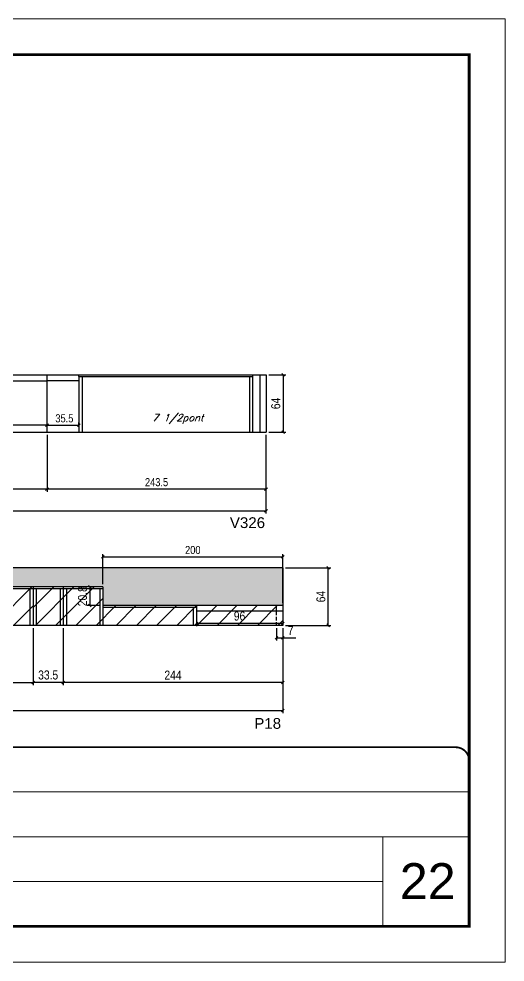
# Model space of a CAD drawing. Extents: x 137137 to 143418, y 10464 to 34486.
# Drawn here: x 139680 to 140221, y 27693 to 28743 of the extents above; entities that cross this region are included whole.
import ezdxf

# ---------------------------------------------------------------- set-up
doc = ezdxf.new("R2010")
doc.units = 0
for name, pattern in [('CONTINUO', [0]), ('DASHED', [0.75, 0.5, -0.25]), ('HIDDEN', [0.375, 0.25, -0.125])]:
    doc.linetypes.add(name, pattern=pattern)
for name, color, linetype in [('5', 5, 'Continuous'), ('COTA', 241, 'Continuous'), ('Painéis', 200, 'Continuous'), ('SARR_2.2x7', 40, 'Continuous'), ('SARR_3.5x7', 81, 'Continuous'), ('texto', 7, 'Continuous')]:
    doc.layers.add(name, color=color, linetype=linetype)
for name, color, linetype, lineweight in [('CARIMBO', 255, 'Continuous', 9), ('Escoras', 2, 'Continuous', 25), ('Folhas', 255, 'Continuous', 9), ('Hachura', 251, 'Continuous', 9), ('SARRAFO DE PRESSAO', 251, 'DASHED', 9)]:
    doc.layers.add(name, color=color, linetype=linetype, lineweight=lineweight)
doc.styles.add('ARIAL', font='arial.ttf')
doc.styles.add('COTA TECNICA', font='techl___.ttf', dxfattribs={"height": 10})
doc.styles.add('COTA TECNICA-50', font='techl___.ttf', dxfattribs={"height": 9})
doc.styles.add('Romans', font='romans.shx')
doc.styles.get("Standard").update_dxf_attribs({"font": 'arial.ttf'})
doc.dimstyles.new('COTA PAINEL-50', dxfattribs={"dimtxt": 9, "dimasz": 3, "dimexe": 3, "dimexo": 3, "dimgap": 3, "dimtad": 1, "dimdec": 1, "dimzin": 12, "dimdsep": 46, "dimtxsty": 'COTA TECNICA-50', "dimblk1": 'OBLIQUE', "dimblk2": 'OBLIQUE', "dimsah": 1, "dimcen": 0.9, "dimclrd": 4, "dimclre": 4, "dimclrt": 240, "dimadec": 1, "dimazin": 3, "dimtfac": 1, "dimtdec": 1, "dimtmove": 0, "dimatfit": 3, "dimfxl": 1, "dimtolj": 1, "dimtzin": 12, "dimarcsym": 0})
doc.dimstyles.new('PAINEL', dxfattribs={"dimtxt": 10, "dimasz": 3, "dimexe": 3, "dimexo": 3, "dimgap": 3, "dimtad": 1, "dimdec": 1, "dimzin": 12, "dimdsep": 46, "dimtxsty": 'COTA TECNICA', "dimblk1": 'OBLIQUE', "dimblk2": 'OBLIQUE', "dimsah": 1, "dimcen": 0.9, "dimclrd": 4, "dimclre": 4, "dimclrt": 240, "dimadec": 1, "dimazin": 3, "dimtfac": 1, "dimtdec": 1, "dimtmove": 0, "dimatfit": 3, "dimfxl": 1, "dimtolj": 1, "dimtzin": 12, "dimarcsym": 0})

# ---------------------------------------------------------------- blocks, each defined once
blk = doc.blocks.new('9999999999')
at = {"color": 30, "linetype": 'CONTINUO'}
for p, q in [((98564.6, 34379.6), (99584, 34379.6)), ((98564.6, 34329.8), (99488, 34329.8)), ((99584, 34329.8), (99488, 34329.8)), ((99488, 34329.8), (99488, 34230.2)), ((98564.6, 34280), (99488, 34280))]:
    blk.add_line(p, q, dxfattribs=at)
at = {"color": 30, "linetype": 'CONTINUO', "const_width": 2}
blk.add_lwpolyline([(99584, 34230.2), (99584, 34414.4, 0.414214), (99569, 34429.4), (98229, 34429.4, 0.414214), (98214, 34414.4), (98214, 34245.2, 0.414214), (98229, 34230.2), (99584, 34230.2)], format="xyb", dxfattribs=at)
at = {"layer": 'Folhas'}
blk.add_lwpolyline([(98139, 34190.2), (99624, 34190.2), (99624, 35240.2), (98139, 35240.2)], close=True, dxfattribs=at)
at = {"layer": 'Folhas', "color": 30, "const_width": 3}
blk.add_lwpolyline([(98214, 34230.2), (99584, 34230.2), (99584, 35200.2), (98214, 35200.2)], close=True, dxfattribs=at)
blk = doc.blocks.new('_Oblique')
at = {"color": 0, "linetype": 'ByBlock', "lineweight": -2}
blk.add_line((-0.5, -0.5), (0.5, 0.5), dxfattribs=at)
blk = doc.blocks.new('*D858')
at = {"layer": 'COTA', "color": 4, "linetype": 'ByBlock', "lineweight": -2, "transparency": 16777216}
for p, q in [((139729.5, 28064.8), (139729.5, 28001.3)), ((139973.5, 28064.8), (139973.5, 28001.3)), ((139973.5, 28004.3), (139729.5, 28004.3))]:
    blk.add_line(p, q, dxfattribs=at)
at = {"layer": 'Defpoints', "color": 0, "linetype": 'ByBlock', "transparency": 16777216}
for p in [(139729.5, 28067.8), (139973.5, 28067.8), (139729.5, 28004.3)]:
    blk.add_point(p, dxfattribs=at)
at = {"layer": 'COTA', "color": 4, "linetype": 'ByBlock', "lineweight": -2, "transparency": 16777216, "xscale": 3, "yscale": 3, "zscale": 3, "rotation": 180}
blk.add_blockref('_Oblique', (139729.5, 28004.3), dxfattribs=at)
at = {"layer": 'COTA', "color": 4, "linetype": 'ByBlock', "lineweight": -2, "transparency": 16777216, "xscale": 3, "yscale": 3, "zscale": 3}
blk.add_blockref('_Oblique', (139973.5, 28004.3), dxfattribs=at)
at = {"layer": 'COTA', "color": 240, "linetype": 'ByBlock', "transparency": 16777216, "insert": (139851.5, 28012.4), "char_height": 10, "attachment_point": 5, "style": 'COTA TECNICA'}
blk.add_mtext('\\A1;244', dxfattribs=at)
blk = doc.blocks.new('*D807')
at = {"layer": 'COTA', "color": 4, "linetype": 'ByBlock', "lineweight": -2, "transparency": 16777216}
for p, q in [((139696, 28064.8), (139696, 28001.3)), ((139729.5, 28064.8), (139729.5, 28001.3)), ((139729.5, 28004.3), (139696, 28004.3))]:
    blk.add_line(p, q, dxfattribs=at)
at = {"layer": 'Defpoints', "color": 0, "linetype": 'ByBlock', "transparency": 16777216}
for p in [(139696, 28067.8), (139729.5, 28067.8), (139696, 28004.3)]:
    blk.add_point(p, dxfattribs=at)
at = {"layer": 'COTA', "color": 4, "linetype": 'ByBlock', "lineweight": -2, "transparency": 16777216, "xscale": 3, "yscale": 3, "zscale": 3, "rotation": 180}
blk.add_blockref('_Oblique', (139696, 28004.3), dxfattribs=at)
at = {"layer": 'COTA', "color": 4, "linetype": 'ByBlock', "lineweight": -2, "transparency": 16777216, "xscale": 3, "yscale": 3, "zscale": 3}
blk.add_blockref('_Oblique', (139729.5, 28004.3), dxfattribs=at)
at = {"layer": 'COTA', "color": 240, "linetype": 'ByBlock', "transparency": 16777216, "insert": (139712.7, 28012.5), "char_height": 10, "attachment_point": 5, "style": 'COTA TECNICA'}
blk.add_mtext('\\A1;33.5', dxfattribs=at)
blk = doc.blocks.new('*D859')
at = {"layer": 'COTA', "color": 4, "linetype": 'ByBlock', "lineweight": -2, "transparency": 16777216}
for p, q in [((139770.5, 28110.6), (139756.1, 28110.6)), ((139759.1, 28110.6), (139759.1, 28089.8)), ((139770.5, 28089.8), (139756.1, 28089.8))]:
    blk.add_line(p, q, dxfattribs=at)
at = {"layer": 'Defpoints', "color": 0, "linetype": 'ByBlock', "transparency": 16777216}
for p in [(139773.5, 28110.6), (139759.1, 28089.8), (139773.5, 28089.8)]:
    blk.add_point(p, dxfattribs=at)
at = {"layer": 'COTA', "color": 4, "linetype": 'ByBlock', "lineweight": -2, "transparency": 16777216, "xscale": 3, "yscale": 3, "zscale": 3}
for p, rotation in [((139759.1, 28110.6), 90), ((139759.1, 28089.8), 270)]:
    blk.add_blockref('_Oblique', p, dxfattribs=dict(at, rotation=rotation))
at = {"layer": 'COTA', "color": 240, "linetype": 'ByBlock', "transparency": 16777216, "insert": (139750.9, 28100.2), "char_height": 10, "attachment_point": 5, "rotation": 90, "style": 'COTA TECNICA'}
blk.add_mtext('\\A1;20.8', dxfattribs=at)
blk = doc.blocks.new('*D860')
at = {"layer": 'COTA', "color": 4, "linetype": 'ByBlock', "lineweight": -2, "transparency": 16777216}
for p, q in [((139877.5, 28075.8), (139877.5, 28067)), ((139973.5, 28070), (139877.5, 28070)), ((139973.5, 28071.8), (139973.5, 28073))]:
    blk.add_line(p, q, dxfattribs=at)
at = {"layer": 'Defpoints', "color": 0, "linetype": 'ByBlock', "transparency": 16777216}
for p in [(139877.5, 28078.8), (139877.5, 28070), (139973.5, 28068.8)]:
    blk.add_point(p, dxfattribs=at)
at = {"layer": 'COTA', "color": 4, "linetype": 'ByBlock', "lineweight": -2, "transparency": 16777216, "xscale": 3, "yscale": 3, "zscale": 3, "rotation": 180}
blk.add_blockref('_Oblique', (139877.5, 28070), dxfattribs=at)
at = {"layer": 'COTA', "color": 4, "linetype": 'ByBlock', "lineweight": -2, "transparency": 16777216, "xscale": 3, "yscale": 3, "zscale": 3}
blk.add_blockref('_Oblique', (139973.5, 28070), dxfattribs=at)
at = {"layer": 'COTA', "color": 240, "linetype": 'ByBlock', "transparency": 16777216, "insert": (139925.5, 28078.1), "char_height": 10, "attachment_point": 5, "style": 'COTA TECNICA'}
blk.add_mtext('\\A1;96', dxfattribs=at)
blk = doc.blocks.new('*D863')
at = {"layer": 'Defpoints', "color": 0, "linetype": 'ByBlock', "transparency": 16777216}
for p in [(139452, 28067.8), (139696, 28067.8), (139696, 28004.3)]:
    blk.add_point(p, dxfattribs=at)
at = {"layer": 'Escoras', "color": 4, "linetype": 'ByBlock', "lineweight": -2, "transparency": 16777216}
for p, q in [((139452, 28064.8), (139452, 28001.3)), ((139696, 28064.8), (139696, 28001.3)), ((139452, 28004.3), (139696, 28004.3))]:
    blk.add_line(p, q, dxfattribs=at)
at = {"layer": 'Escoras', "color": 4, "linetype": 'ByBlock', "lineweight": -2, "transparency": 16777216, "xscale": 3, "yscale": 3, "zscale": 3, "rotation": 180}
blk.add_blockref('_Oblique', (139452, 28004.3), dxfattribs=at)
at = {"layer": 'Escoras', "color": 4, "linetype": 'ByBlock', "lineweight": -2, "transparency": 16777216, "xscale": 3, "yscale": 3, "zscale": 3}
blk.add_blockref('_Oblique', (139696, 28004.3), dxfattribs=at)
at = {"layer": 'Escoras', "color": 240, "linetype": 'ByBlock', "transparency": 16777216, "insert": (139574, 28011.9), "char_height": 9, "attachment_point": 5, "style": 'COTA TECNICA-50'}
blk.add_mtext('\\A1;244', dxfattribs=at)
blk = doc.blocks.new('*D866')
at = {"layer": 'Defpoints', "color": 0, "linetype": 'ByBlock', "transparency": 16777216}
for p in [(139973.5, 28144), (139773.5, 28110.6), (139973.5, 28089.8)]:
    blk.add_point(p, dxfattribs=at)
at = {"layer": 'Escoras', "color": 4, "linetype": 'ByBlock', "lineweight": -2, "transparency": 16777216}
for p, q in [((139773.5, 28113.6), (139773.5, 28147)), ((139773.5, 28144), (139973.5, 28144)), ((139973.5, 28092.8), (139973.5, 28147))]:
    blk.add_line(p, q, dxfattribs=at)
at = {"layer": 'Escoras', "color": 4, "linetype": 'ByBlock', "lineweight": -2, "transparency": 16777216, "xscale": 3, "yscale": 3, "zscale": 3, "rotation": 180}
blk.add_blockref('_Oblique', (139773.5, 28144), dxfattribs=at)
at = {"layer": 'Escoras', "color": 4, "linetype": 'ByBlock', "lineweight": -2, "transparency": 16777216, "xscale": 3, "yscale": 3, "zscale": 3}
blk.add_blockref('_Oblique', (139973.5, 28144), dxfattribs=at)
at = {"layer": 'Escoras', "color": 240, "linetype": 'ByBlock', "transparency": 16777216, "insert": (139873.5, 28151.6), "char_height": 9, "attachment_point": 5, "style": 'COTA TECNICA-50'}
blk.add_mtext('\\A1;200', dxfattribs=at)
blk = doc.blocks.new('*D867')
at = {"layer": 'COTA', "color": 4, "linetype": 'ByBlock', "lineweight": -2, "transparency": 16777216}
for p, q in [((139966.5, 28064.8), (139966.5, 28051)), ((139973.5, 28064.8), (139973.5, 28051)), ((139966.5, 28054), (139973.5, 28054)), ((139973.5, 28054), (139988.2, 28054))]:
    blk.add_line(p, q, dxfattribs=at)
at = {"layer": 'Defpoints', "color": 0, "linetype": 'ByBlock', "transparency": 16777216}
for p in [(139966.5, 28067.8), (139973.5, 28067.8), (139973.5, 28054)]:
    blk.add_point(p, dxfattribs=at)
at = {"layer": 'COTA', "color": 4, "linetype": 'ByBlock', "lineweight": -2, "transparency": 16777216, "xscale": 3, "yscale": 3, "zscale": 3, "rotation": 180}
blk.add_blockref('_Oblique', (139966.5, 28054), dxfattribs=at)
at = {"layer": 'COTA', "color": 4, "linetype": 'ByBlock', "lineweight": -2, "transparency": 16777216, "xscale": 3, "yscale": 3, "zscale": 3}
blk.add_blockref('_Oblique', (139973.5, 28054), dxfattribs=at)
at = {"layer": 'COTA', "color": 240, "linetype": 'ByBlock', "transparency": 16777216, "insert": (139982.3, 28062.1), "char_height": 10, "attachment_point": 5, "style": 'COTA TECNICA'}
blk.add_mtext('\\A1;7', dxfattribs=at)
blk = doc.blocks.new('*D811')
at = {"layer": 'COTA', "color": 4, "linetype": 'ByBlock', "lineweight": -2, "transparency": 16777216}
for p, q in [((139957.9, 28346.8), (139977, 28346.8)), ((139974, 28346.8), (139974, 28282.8)), ((139957.9, 28282.8), (139977, 28282.8))]:
    blk.add_line(p, q, dxfattribs=at)
at = {"layer": 'Defpoints', "color": 0, "linetype": 'ByBlock', "transparency": 16777216}
for p in [(139954.9, 28346.8), (139954.9, 28282.8), (139974, 28282.8)]:
    blk.add_point(p, dxfattribs=at)
at = {"layer": 'COTA', "color": 4, "linetype": 'ByBlock', "lineweight": -2, "transparency": 16777216, "xscale": 3, "yscale": 3, "zscale": 3}
for p, rotation in [((139974, 28346.8), 90), ((139974, 28282.8), 270)]:
    blk.add_blockref('_Oblique', p, dxfattribs=dict(at, rotation=rotation))
at = {"layer": 'COTA', "color": 240, "linetype": 'ByBlock', "transparency": 16777216, "insert": (139965.8, 28314.8), "char_height": 10, "attachment_point": 5, "rotation": 90, "style": 'COTA TECNICA'}
blk.add_mtext('\\A1;64', dxfattribs=at)
blk = doc.blocks.new('*D779')
at = {"layer": 'Defpoints', "color": 0, "linetype": 'ByBlock', "transparency": 16777216}
for p in [(139711.4, 28282.8), (139954.9, 28282.8), (139711.4, 28219.4)]:
    blk.add_point(p, dxfattribs=at)
at = {"layer": 'Escoras', "color": 4, "linetype": 'ByBlock', "lineweight": -2, "transparency": 16777216}
for p, q in [((139711.4, 28279.8), (139711.4, 28216.4)), ((139954.9, 28279.8), (139954.9, 28216.4)), ((139954.9, 28219.4), (139711.4, 28219.4))]:
    blk.add_line(p, q, dxfattribs=at)
at = {"layer": 'Escoras', "color": 4, "linetype": 'ByBlock', "lineweight": -2, "transparency": 16777216, "xscale": 3, "yscale": 3, "zscale": 3, "rotation": 180}
blk.add_blockref('_Oblique', (139711.4, 28219.4), dxfattribs=at)
at = {"layer": 'Escoras', "color": 4, "linetype": 'ByBlock', "lineweight": -2, "transparency": 16777216, "xscale": 3, "yscale": 3, "zscale": 3}
blk.add_blockref('_Oblique', (139954.9, 28219.4), dxfattribs=at)
at = {"layer": 'Escoras', "color": 240, "linetype": 'ByBlock', "transparency": 16777216, "insert": (139833.2, 28227.1), "char_height": 9, "attachment_point": 5, "style": 'COTA TECNICA-50'}
blk.add_mtext('\\A1;243.5', dxfattribs=at)
blk = doc.blocks.new('*D780')
at = {"layer": 'Defpoints', "color": 0, "linetype": 'ByBlock', "transparency": 16777216}
for p in [(139606.9, 28290.5), (139711.4, 28290.5), (139606.9, 28282.8)]:
    blk.add_point(p, dxfattribs=at)
at = {"layer": 'Escoras', "color": 4, "linetype": 'ByBlock', "lineweight": -2, "transparency": 16777216}
for p, q in [((139606.9, 28285.8), (139606.9, 28293.5)), ((139711.4, 28290.5), (139606.9, 28290.5))]:
    blk.add_line(p, q, dxfattribs=at)
at = {"layer": 'Escoras', "color": 4, "linetype": 'ByBlock', "lineweight": -2, "transparency": 16777216, "xscale": 3, "yscale": 3, "zscale": 3, "rotation": 180}
blk.add_blockref('_Oblique', (139606.9, 28290.5), dxfattribs=at)
at = {"layer": 'Escoras', "color": 4, "linetype": 'ByBlock', "lineweight": -2, "transparency": 16777216, "xscale": 3, "yscale": 3, "zscale": 3}
blk.add_blockref('_Oblique', (139711.4, 28290.5), dxfattribs=at)
at = {"layer": 'Escoras', "color": 240, "linetype": 'ByBlock', "transparency": 16777216, "insert": (139659.2, 28298.1), "char_height": 9, "attachment_point": 5, "style": 'COTA TECNICA-50'}
blk.add_mtext('\\A1;104.5', dxfattribs=at)
blk = doc.blocks.new('*D834')
at = {"layer": 'Defpoints', "color": 0, "linetype": 'ByBlock', "transparency": 16777216}
for p in [(139467.4, 28282.8), (139711.4, 28282.8), (139467.4, 28219.4)]:
    blk.add_point(p, dxfattribs=at)
at = {"layer": 'Escoras', "color": 4, "linetype": 'ByBlock', "lineweight": -2, "transparency": 16777216}
for p, q in [((139467.4, 28279.8), (139467.4, 28216.4)), ((139711.4, 28279.8), (139711.4, 28216.4)), ((139711.4, 28219.4), (139467.4, 28219.4))]:
    blk.add_line(p, q, dxfattribs=at)
at = {"layer": 'Escoras', "color": 4, "linetype": 'ByBlock', "lineweight": -2, "transparency": 16777216, "xscale": 3, "yscale": 3, "zscale": 3, "rotation": 180}
blk.add_blockref('_Oblique', (139467.4, 28219.4), dxfattribs=at)
at = {"layer": 'Escoras', "color": 4, "linetype": 'ByBlock', "lineweight": -2, "transparency": 16777216, "xscale": 3, "yscale": 3, "zscale": 3}
blk.add_blockref('_Oblique', (139711.4, 28219.4), dxfattribs=at)
at = {"layer": 'Escoras', "color": 240, "linetype": 'ByBlock', "transparency": 16777216, "insert": (139589.4, 28227), "char_height": 9, "attachment_point": 5, "style": 'COTA TECNICA-50'}
blk.add_mtext('\\A1;244', dxfattribs=at)
blk = doc.blocks.new('*D836')
at = {"layer": 'Defpoints', "color": 0, "linetype": 'ByBlock', "transparency": 16777216}
for p in [(139711.4, 28290.5), (139746.9, 28290.5), (139746.9, 28285.8)]:
    blk.add_point(p, dxfattribs=at)
at = {"layer": 'Escoras', "color": 4, "linetype": 'ByBlock', "lineweight": -2, "transparency": 16777216}
for p, q in [((139711.4, 28293.5), (139711.4, 28293.5)), ((139711.4, 28290.5), (139746.9, 28290.5)), ((139746.9, 28288.8), (139746.9, 28293.5))]:
    blk.add_line(p, q, dxfattribs=at)
at = {"layer": 'Escoras', "color": 4, "linetype": 'ByBlock', "lineweight": -2, "transparency": 16777216, "xscale": 3, "yscale": 3, "zscale": 3, "rotation": 180}
blk.add_blockref('_Oblique', (139711.4, 28290.5), dxfattribs=at)
at = {"layer": 'Escoras', "color": 4, "linetype": 'ByBlock', "lineweight": -2, "transparency": 16777216, "xscale": 3, "yscale": 3, "zscale": 3}
blk.add_blockref('_Oblique', (139746.9, 28290.5), dxfattribs=at)
at = {"layer": 'Escoras', "color": 240, "linetype": 'ByBlock', "transparency": 16777216, "insert": (139730.7, 28298.2), "char_height": 9, "attachment_point": 5, "style": 'COTA TECNICA-50'}
blk.add_mtext('\\A1;35.5', dxfattribs=at)
blk = doc.blocks.new('*D837')
at = {"layer": 'Defpoints', "color": 0, "linetype": 'ByBlock', "transparency": 16777216}
for p in [(138979.4, 28282.8), (139954.9, 28282.8), (139954.9, 28195.3)]:
    blk.add_point(p, dxfattribs=at)
at = {"layer": 'Escoras', "color": 4, "linetype": 'ByBlock', "lineweight": -2, "transparency": 16777216}
for p, q in [((138979.4, 28279.8), (138979.4, 28192.3)), ((139954.9, 28279.8), (139954.9, 28192.3)), ((138979.4, 28195.3), (139954.9, 28195.3))]:
    blk.add_line(p, q, dxfattribs=at)
at = {"layer": 'Escoras', "color": 4, "linetype": 'ByBlock', "lineweight": -2, "transparency": 16777216, "xscale": 3, "yscale": 3, "zscale": 3, "rotation": 180}
blk.add_blockref('_Oblique', (138979.4, 28195.3), dxfattribs=at)
at = {"layer": 'Escoras', "color": 4, "linetype": 'ByBlock', "lineweight": -2, "transparency": 16777216, "xscale": 3, "yscale": 3, "zscale": 3}
blk.add_blockref('_Oblique', (139954.9, 28195.3), dxfattribs=at)
at = {"layer": 'Escoras', "color": 240, "linetype": 'ByBlock', "transparency": 16777216, "insert": (139467.2, 28203), "char_height": 9, "attachment_point": 5, "style": 'COTA TECNICA-50'}
blk.add_mtext('\\A1;975.5', dxfattribs=at)
blk = doc.blocks.new('*D790')
at = {"layer": 'Defpoints', "color": 0, "linetype": 'ByBlock', "transparency": 16777216}
for p in [(138964, 28067.8), (139973.5, 28067.8), (139973.5, 27972.9)]:
    blk.add_point(p, dxfattribs=at)
at = {"layer": 'Escoras', "color": 4, "linetype": 'ByBlock', "lineweight": -2, "transparency": 16777216}
for p, q in [((138964, 28064.8), (138964, 27969.9)), ((139973.5, 28064.8), (139973.5, 27969.9)), ((138964, 27972.9), (139973.5, 27972.9))]:
    blk.add_line(p, q, dxfattribs=at)
at = {"layer": 'Escoras', "color": 4, "linetype": 'ByBlock', "lineweight": -2, "transparency": 16777216, "xscale": 3, "yscale": 3, "zscale": 3, "rotation": 180}
blk.add_blockref('_Oblique', (138964, 27972.9), dxfattribs=at)
at = {"layer": 'Escoras', "color": 4, "linetype": 'ByBlock', "lineweight": -2, "transparency": 16777216, "xscale": 3, "yscale": 3, "zscale": 3}
blk.add_blockref('_Oblique', (139973.5, 27972.9), dxfattribs=at)
at = {"layer": 'Escoras', "color": 240, "linetype": 'ByBlock', "transparency": 16777216, "insert": (139468.7, 27980.6), "char_height": 9, "attachment_point": 5, "style": 'COTA TECNICA-50'}
blk.add_mtext('\\A1;1009.5', dxfattribs=at)
blk = doc.blocks.new('*D2349')
at = {"layer": 'COTA', "color": 4, "lineweight": -2, "ltscale": 25, "transparency": 16777216}
for p, q in [((139976.5, 28131.8), (140027.1, 28131.8)), ((140024.1, 28067.8), (140024.1, 28131.8)), ((139976.5, 28067.8), (140027.1, 28067.8))]:
    blk.add_line(p, q, dxfattribs=at)
at = {"layer": 'Defpoints', "color": 0, "ltscale": 25, "transparency": 16777216}
for p in [(139973.5, 28131.8), (140024.1, 28131.8), (139973.5, 28067.8)]:
    blk.add_point(p, dxfattribs=at)
at = {"layer": 'COTA', "color": 4, "lineweight": -2, "ltscale": 25, "transparency": 16777216, "xscale": 3, "yscale": 3, "zscale": 3}
for p, rotation in [((140024.1, 28131.8), 90), ((140024.1, 28067.8), 270)]:
    blk.add_blockref('_Oblique', p, dxfattribs=dict(at, rotation=rotation))
at = {"layer": 'COTA', "color": 240, "ltscale": 25, "transparency": 16777216, "insert": (140016, 28099.8), "char_height": 10, "attachment_point": 5, "rotation": 90, "style": 'COTA TECNICA'}
blk.add_mtext('\\A1;64', dxfattribs=at)

msp = doc.modelspace()

# ---------------------------------------------------------------- hatches: boundary and pattern name
at = {"layer": 'COTA', "linetype": 'ByBlock'}
h = msp.add_hatch(dxfattribs=at)
h.set_pattern_fill('AR-CONC', color=256, scale=0.03)
h.set_pattern_definition([(50, (-47368.201, -1742.5657), (5.46554007, -0.47817257), [0.5715, -6.2865]), (355, (-47368.201, -1742.5657), (-1.05730264, 5.73170536), [0.4572, -5.02921753]), (100.4514447, (-47367.7454, -1742.6055), (4.40823741, 5.25353256), [0.48570026, -5.34270734]), (46.1842, (-47368.201, -1741.0417), (8.13237123, -1.26126984), [0.85725, -9.42975]), (96.6355576, (-47367.523, -1741.147), (7.12212402, 7.42278374), [0.7285507, -8.01406824]), (351.184151, (-47368.201, -1741.042), (7.12212402, 7.42278374), [0.685799, -7.54379196]), (21, (-47367.439, -1741.4227), (4.54843174, -3.06795595), [0.5715, -6.2865]), (326, (-47367.439, -1741.4227), (1.85406085, 5.52563898), [0.4572, -5.0292]), (71.451445, (-47367.06, -1741.6783), (6.40249258, 2.45768307), [0.48570026, -5.34269813]), (37.5, (-47368.201, -1742.5657), (0.092658098, 2.536651166), [0, -4.96824, 0, -5.1054, 0, -5.04825]), (7.5, (-47368.201, -1742.5657), (2.004589875, 3.005417245), [0, -2.91084, 0, -4.85394, 0, -1.92405]), (327.5, (-47369.9002, -1742.5657), (4.067717855, -0.17186232), [0, -1.905, 0, -5.9436, 0, -7.8867]), (317.5, (-47370.662, -1742.5657), (4.44387544, 0.76279473), [0, -2.4765, 0, -3.94716, 0, -5.6007])])
h.paths.add_polyline_path([(139399.45, 28110.55), (139451.95, 28110.55), (139774.06, 28110.55), (139774.06, 28089.75), (139973.45, 28089.75), (139973.45, 28131.75), (139455.95, 28131.75), (138963.95, 28131.75), (138963.95, 28110.55), (139091.45, 28110.55), (139091.45, 28089.75), (139399.45, 28089.75)])
at = {"layer": 'Hachura', "linetype": 'ByBlock'}
h = msp.add_hatch(dxfattribs=at)
h.set_pattern_fill('ANSI31', color=256, scale=5)
h.set_pattern_definition([(45, (9857.53, 1299.576), (-11.2253202, 11.2253202), [])])
h.paths.add_polyline_path([(139695.95, 28067.75), (139695.95, 28110.55), (139451.95, 28110.55), (139451.95, 28067.75)])
h = msp.add_hatch(dxfattribs=at)
h.set_pattern_fill('ANSI31', color=256, scale=5)
h.set_pattern_definition([(45, (9837.03, 1299.576), (-11.2253202, 11.2253202), [])])
h.paths.add_polyline_path([(139773.45, 28067.75), (139891.45, 28067.75), (139973.45, 28067.75), (139973.45, 28089.75), (139773.45, 28089.75), (139773.45, 28110.55), (139695.95, 28110.55), (139695.95, 28067.75)])

# ---------------------------------------------------------------- linework, layer by layer
at = {"layer": 'COTA', "linetype": 'ByBlock'}
for p, q in [((139973.45, 28131.75), (139455.95, 28131.75)), ((139973.45, 28131.75), (139973.45, 28089.75)), ((139973.45, 28089.75), (139973.45, 28089.75))]:
    msp.add_line(p, q, dxfattribs=at)
at = {"layer": 'Painéis', "linetype": 'ByBlock'}
for p, q in [((139519.93, 28346.83), (139827.93, 28346.83)), ((139711.43, 28282.83), (139711.43, 28346.83)), ((139827.93, 28346.83), (139954.93, 28346.83)), ((139827.93, 28346.83), (139827.93, 28346.83)), ((139954.93, 28346.83), (139954.93, 28282.83)), ((139467.43, 28282.83), (139827.93, 28282.83)), ((139827.93, 28282.83), (139954.93, 28282.83)), ((139773.45, 28110.55), (139451.95, 28110.55)), ((139695.95, 28110.55), (139695.95, 28067.75)), ((139729.45, 28110.55), (139729.45, 28067.75)), ((139773.45, 28110.55), (139773.45, 28089.75)), ((139973.45, 28089.75), (139773.45, 28089.75)), ((139892.45, 28089.75), (139891.45, 28089.75)), ((139973.45, 28089.75), (139973.45, 28067.75)), ((139773.45, 28067.75), (139451.95, 28067.75)), ((139891.45, 28067.75), (139773.45, 28067.75)), ((139973.45, 28067.75), (139891.45, 28067.75))]:
    msp.add_line(p, q, dxfattribs=at)
at = {"layer": 'SARR_2.2x7', "linetype": 'Continuous'}
for p, q in [((139606.93, 28339.83), (139711.43, 28339.83)), ((139746.93, 28339.83), (139711.43, 28339.83)), ((139746.93, 28344.63), (139746.93, 28346.83)), ((139746.93, 28344.63), (139827.93, 28344.63)), ((139827.93, 28344.63), (139939.93, 28344.63)), ((139947.93, 28346.83), (139947.93, 28282.83)), ((139695.95, 28108.35), (139451.95, 28108.35)), ((139773.45, 28108.35), (139695.95, 28108.35)), ((139877.45, 28087.55), (139773.45, 28087.55)), ((139973.45, 28083.75), (139877.45, 28083.75))]:
    msp.add_line(p, q, dxfattribs=at)
at = {"layer": 'SARR_2.2x7', "linetype": 'HIDDEN', "ltscale": 15}
msp.add_line((139966.45, 28067.75), (139966.45, 28089.75), dxfattribs=at)
at = {"layer": 'SARR_3.5x7'}
for p, q in [((139746.93, 28344.63), (139746.93, 28282.83)), ((139750.39, 28344.63), (139750.39, 28282.83)), ((139936.43, 28344.63), (139936.43, 28282.83)), ((139939.93, 28346.83), (139939.93, 28282.83)), ((139692.45, 28108.35), (139692.45, 28067.75)), ((139699.45, 28108.35), (139699.45, 28067.75)), ((139725.95, 28108.35), (139725.95, 28067.75)), ((139732.95, 28108.35), (139732.95, 28067.75)), ((139769.99, 28108.35), (139769.99, 28067.75)), ((139773.45, 28108.35), (139773.45, 28067.75)), ((139873.91, 28087.57), (139873.91, 28067.77)), ((139877.45, 28089.75), (139877.45, 28067.75))]:
    msp.add_line(p, q, dxfattribs=at)

# ---------------------------------------------------------------- block references
at = {"layer": 'SARRAFO DE PRESSAO', "color": 6, "linetype": 'ByBlock'}
msp.add_blockref('9999999999', (40596.81, -6497.3), dxfattribs=at)

# ---------------------------------------------------------------- texts
at = {"layer": '5', "linetype": 'Continuous'}
for s, p in [('V326', (139914.73, 28176.1)), ('P18', (139941.88, 27952.62))]:
    msp.add_text(s, height=12, rotation=359.99996, dxfattribs=at).set_placement(p)
at = {"layer": 'CARIMBO', "style": 'ARIAL'}
msp.add_text('22', height=40, dxfattribs=at).set_placement((140103.65, 27763.04))
at = {"layer": 'texto', "color": 2, "insert": (139856.9, 28297.59), "char_height": 8, "attachment_point": 5, "style": 'Romans'}
msp.add_mtext('{\\Q19;\\C256;7 1/2pont}', dxfattribs=at)

# ---------------------------------------------------------------- dimensions: what is measured, and where the dimension line sits
at = {"layer": 'COTA', "linetype": 'ByBlock'}
dim = msp.add_linear_dim(base=(139973.95, 28282.83), p1=(139954.93, 28346.83), p2=(139954.93, 28282.83), angle=90, dimstyle='PAINEL', dxfattribs=at)
dim.commit()
dim.dimension.update_dxf_attribs({"geometry": '*D811', "text_midpoint": (139965.85, 28314.83)})
at = {"layer": 'COTA', "ltscale": 25}
dim = msp.add_linear_dim(base=(140024.13, 28131.75), p1=(139973.45, 28067.75), p2=(139973.45, 28131.75), angle=90, dimstyle='PAINEL', dxfattribs=at)
dim.commit()
dim.dimension.update_dxf_attribs({"geometry": '*D2349', "text_midpoint": (140016.03, 28099.75)})
at = {"layer": 'COTA', "linetype": 'ByBlock'}
dim = msp.add_linear_dim(base=(139759.06, 28089.75), p1=(139773.45, 28110.55), p2=(139773.45, 28089.75), angle=90, dimstyle='PAINEL', dxfattribs=at)
dim.commit()
dim.dimension.update_dxf_attribs({"geometry": '*D859', "text_midpoint": (139759.06, 28100.15), "dimtype": 160})
for base, p1, p2, picture, middle in [((139877.45, 28069.98), (139973.45, 28068.75), (139877.45, 28078.75), '*D860', (139925.45, 28078.11)), ((139729.45, 28004.33), (139973.45, 28067.75), (139729.45, 28067.75), '*D858', (139851.45, 28012.4))]:
    dim = msp.add_linear_dim(base=base, p1=p1, p2=p2, angle=180, dimstyle='PAINEL', override={"dimtmove": 1}, dxfattribs=at)
    dim.commit()
    dim.dimension.update_dxf_attribs({"geometry": picture, "text_midpoint": middle})
dim = msp.add_linear_dim(base=(139695.95, 28004.33), p1=(139729.45, 28067.75), p2=(139695.95, 28067.75), angle=180, dimstyle='PAINEL', override={"dimtmove": 1}, dxfattribs=at)
dim.commit()
dim.dimension.update_dxf_attribs({"geometry": '*D807', "text_midpoint": (139712.7, 28004.33), "dimtype": 160})
dim = msp.add_linear_dim(base=(139973.45, 28054.01), p1=(139966.45, 28067.75), p2=(139973.45, 28067.75), dimstyle='PAINEL', dxfattribs=at)
dim.commit()
dim.dimension.update_dxf_attribs({"geometry": '*D867', "text_midpoint": (139982.32, 28062.09)})
at = {"layer": 'Escoras', "linetype": 'ByBlock'}
for base, p1, p2, picture, middle in [((139606.93, 28290.5), (139711.43, 28290.5), (139606.93, 28282.83), '*D780', (139659.18, 28298.1)), ((139467.43, 28219.41), (139711.43, 28282.83), (139467.43, 28282.83), '*D834', (139589.43, 28226.97)), ((139711.43, 28219.41), (139954.93, 28282.83), (139711.43, 28282.83), '*D779', (139833.18, 28227.1))]:
    dim = msp.add_linear_dim(base=base, p1=p1, p2=p2, angle=180, dimstyle='COTA PAINEL-50', override={"dimarcsym": 1}, dxfattribs=at)
    dim.commit()
    dim.dimension.update_dxf_attribs({"geometry": picture, "text_midpoint": middle})
dim = msp.add_linear_dim(base=(139746.93, 28290.5), p1=(139711.43, 28290.5), p2=(139746.93, 28285.79), angle=180, dimstyle='COTA PAINEL-50', override={"dimarcsym": 1}, dxfattribs=at)
dim.commit()
dim.dimension.update_dxf_attribs({"geometry": '*D836', "text_midpoint": (139730.68, 28290.5), "dimtype": 160})
for base, p1, p2, picture, middle in [((139954.93, 28195.33), (138979.43, 28282.83), (139954.93, 28282.83), '*D837', (139467.18, 28202.96)), ((139973.45, 28144.03), (139773.45, 28110.55), (139973.45, 28089.75), '*D866', (139873.45, 28151.63)), ((139973.45, 27972.93), (138963.95, 28067.75), (139973.45, 28067.75), '*D790', (139468.7, 27980.56)), ((139695.95, 28004.33), (139451.95, 28067.75), (139695.95, 28067.75), '*D863', (139573.95, 28011.89))]:
    dim = msp.add_linear_dim(base=base, p1=p1, p2=p2, dimstyle='COTA PAINEL-50', override={"dimarcsym": 1}, dxfattribs=at)
    dim.commit()
    dim.dimension.update_dxf_attribs({"geometry": picture, "text_midpoint": middle})

doc.saveas('drawing.dxf')
